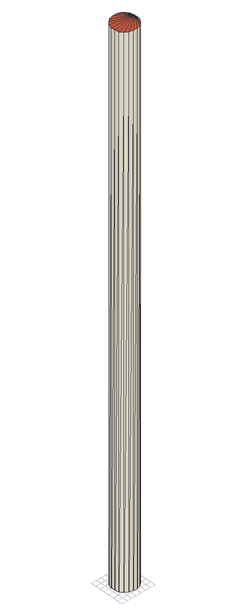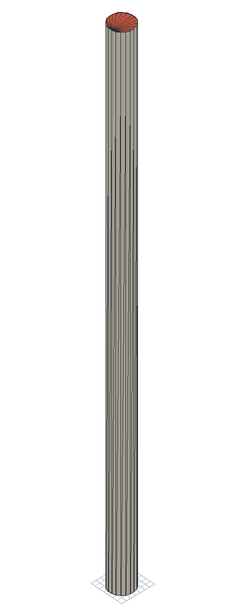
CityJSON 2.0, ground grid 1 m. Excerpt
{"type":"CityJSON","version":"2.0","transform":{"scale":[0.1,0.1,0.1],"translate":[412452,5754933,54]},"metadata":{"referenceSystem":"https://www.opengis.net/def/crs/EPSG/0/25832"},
"CityObjects":{
"building1":{"type":"Building","attributes":{"Geometrietyp2DReferenz":"1000","Gemeindeschluessel":"05515000","function":"51002_1220","roofType":"9999","measuredHeight":112.62},"geometry":[{"type":"Solid","lod":"2","boundaries":[[[[0,1,2]],[[1,3,2]],[[4,5,0]],[[5,1,0]],[[6,7,4]],[[7,5,4]],[[8,9,6]],[[9,7,6]],[[10,11,8]],[[11,9,8]],[[12,13,10]],[[13,11,10]],[[14,15,12]],[[15,13,12]],[[16,17,14]],[[17,15,14]],[[18,19,16]],[[19,17,16]],[[20,21,18]],[[21,19,18]],[[22,23,20]],[[23,21,20]],[[24,25,22]],[[25,23,22]],[[26,27,24]],[[27,25,24]],[[28,29,26]],[[29,27,26]],[[30,31,28]],[[31,29,28]],[[32,33,30]],[[33,31,30]],[[34,35,32]],[[35,33,32]],[[36,37,34]],[[37,35,34]],[[38,39,36]],[[39,37,36]],[[2,3,38]],[[3,39,38]],[[11,13,9]],[[13,15,9]],[[15,17,9]],[[17,19,9]],[[19,21,9]],[[21,23,9]],[[23,25,9]],[[25,27,9]],[[27,29,9]],[[29,31,9]],[[31,33,9]],[[33,35,9]],[[35,37,9]],[[37,39,9]],[[39,3,9]],[[3,1,9]],[[1,5,9]],[[5,7,9]],[[12,10,14]],[[10,8,14]],[[8,6,14]],[[6,4,14]],[[4,0,14]],[[0,2,14]],[[2,38,14]],[[38,36,14]],[[36,34,14]],[[34,32,14]],[[32,30,14]],[[30,28,14]],[[28,26,14]],[[26,24,14]],[[24,22,14]],[[22,20,14]],[[20,18,14]],[[18,16,14]]]],"semantics":{"surfaces":[{"type":"WallSurface"},{"type":"GroundSurface"},{"type":"RoofSurface"}],"values":[[0,0,0,0,0,0,0,0,0,0,0,0,0,0,0,0,0,0,0,0,0,0,0,0,0,0,0,0,0,0,0,0,0,0,0,0,0,0,0,0,1,1,1,1,1,1,1,1,1,1,1,1,1,1,1,1,1,1,2,2,2,2,2,2,2,2,2,2,2,2,2,2,2,2,2,2]]}}]}
},
"vertices":[
[18,49,1129],[18,49,3],[12,44,1129],[12,44,3],[26,51,1129],[26,51,3],[34,51,1129],[34,51,3],[41,49,1129],[41,49,3],[47,44,1129],[47,44,3],[52,38,1129],[52,38,3],[54,30,1129],[54,30,3],[54,23,1129],[54,23,3],[52,15,1129],[52,15,3],[47,9,1129],[47,9,3],[41,4,1129],[41,4,3],[34,2,1129],[34,2,3],[26,2,1129],[26,2,3],[18,4,1129],[18,4,3],[12,9,1129],[12,9,3],[7,15,1129],[7,15,3],[5,23,1129],[5,23,3],[5,30,1129],[5,30,3],[7,38,1129],[7,38,3]
]}
